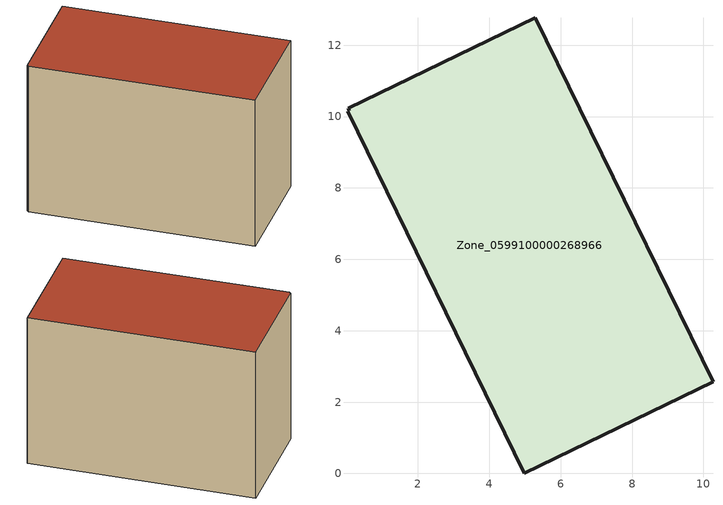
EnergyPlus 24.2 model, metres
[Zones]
Zone_0599100000268966
 floor ground (C_G): 0.05,10.23 5.29,12.78 10.27,2.57 4.98,0 0.03,10.14 0.08,10.17 z0
 wall outside (C_F): 10.27,2.57 5.29,12.78 0.05,10.23 0.08,10.17 0.03,10.14 4.98,0 10.27,2.57 z0:8.04
 roof outside (C_R): 5.29,12.78 0.05,10.23 0.08,10.17 0.03,10.14 4.98,0 10.27,2.57 z8.04
[BUILDING]
Pand.0599100000268966: North Axis=0; Terrain=City; Loads Convergence Tolerance Value=0.04; Temperature Convergence Tolerance Value=0.4; Solar Distribution=FullExterior; Maximum Number of Warmup Days=25; Minimum Number of Warmup Days=1
[Site:Location]
Rotterdam.The.Hague.AP_ZH_NLD Design_Conditions: Latitude=51.96; Longitude=4.45; Time Zone=1; Elevation=-4.5
[SITE:GROUNDTEMPERATURE:BUILDINGSURFACE]
18, 18, 18, 18, 18, 18, 18, 18, 18, 18, 18, 18
[MATERIAL] Thermal Absorptance=0.9; Solar Absorptance=0.7; Visible Absorptance=0.7
Name | Roughness | Thickness | Conductivity | Density | Specific Heat
G.TI.1965-1974 | MediumSmooth | 0.15 | 0.882353 | 540 | 1210
F.TI.1965-1974 | Rough | 0.3 | 0.697674 | 1920 | 840
R.TI.1965-1974 | MediumRough | 0.2 | 0.232558 | 1500 | 1000
[CONSTRUCTION]
C_G: G.TI.1965-1974
C_F: F.TI.1965-1974
C_R: R.TI.1965-1974
[ZONE]
Zone_0599100000268966: Type=1; Multiplier=1; Ceiling Height=Autocalculate; Volume=Autocalculate; Floor Area=autocalculate; Part of Total Floor Area=Yes
[ZONEINFILTRATION:DESIGNFLOWRATE]
Infil_Zone_0599100000268966: Zone or ZoneList or Space or SpaceList=Zone_0599100000268966; Schedule=AlwaysOn; Design Flow Rate Calculation Method=Flow/Area; Flow Rate per Floor Area=0.003; Constant Term Coefficient=1; Temperature Term Coefficient=0; Velocity Term Coefficient=0; Velocity Squared Term Coefficient=0
[HVACTEMPLATE:ZONE:IDEALLOADSAIRSYSTEM]
Zone_0599100000268966: Maximum Heating Supply Air Temperature=50; Minimum Cooling Supply Air Temperature=13; Maximum Heating Supply Air Humidity Ratio=0.0156; Minimum Cooling Supply Air Humidity Ratio=0.0077; Heating Limit=NoLimit; Cooling Limit=NoLimit; Dehumidification Control Type=ConstantSensibleHeatRatio; Cooling Sensible Heat Ratio=0.7; Dehumidification Setpoint=60; Humidification Control Type=None; Humidification Setpoint=30; Outdoor Air Method=None; Outdoor Air Flow Rate per Person=0.00944; Outdoor Air Flow Rate per Zone Floor Area=0; Outdoor Air Flow Rate per Zone=0; Demand Controlled Ventilation Type=None; Outdoor Air Economizer Type=NoEconomizer; Heat Recovery Type=None; Sensible Heat Recovery Effectiveness=0.7; Latent Heat Recovery Effectiveness=0.65
[ZONECONTROL:THERMOSTAT]
ThermostatControl_Zone_0599100000268966: Zone or ZoneList=Zone_0599100000268966; Control Type Schedule=DualSetpointControlType; Control 1=Thermostat_Zone_0599100000268966; Temperature Difference Between Cutout And Setpoint=0
[THERMOSTATSETPOINT:DUALSETPOINT]
Thermostat_Zone_0599100000268966: Heating Setpoint Temperature Schedule=HeatingSetpoint_Zone_0599100000268966; Cooling Setpoint Temperature Schedule=CoolingSetpoint_Zone_0599100000268966
[SCHEDULE:COMPACT]
HeatingSetpoint_Zone_0599100000268966: Through: 12/31, For: AllDays, Until: 24:00, 21
CoolingSetpoint_Zone_0599100000268966: Through: 12/31, For: AllDays, Until: 24:00, 24
DualSetpointControlType: Through: 12/31, For: AllDays, Until: 24:00, 4
AlwaysOn: Through: 12/31, For: AllDays, Until: 24:00, 1
